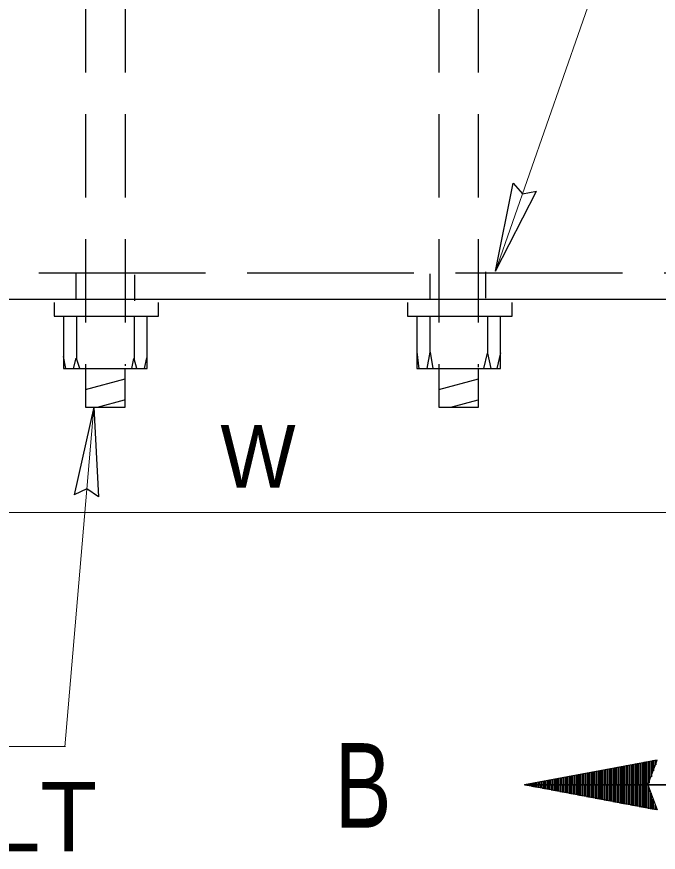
# Model space of a CAD drawing. Extents: x -750 to -381, y 157 to 431.
# Drawn here: x -433.69 to -421.69, y 317 to 332.65 of the extents above; entities that cross this region are included whole.
import ezdxf
from ezdxf.enums import TextEntityAlignment as Align

# ---------------------------------------------------------------- set-up
doc = ezdxf.new("R2010")
doc.units = 0
doc.header["$LTSCALE"] = 0.52
doc.linetypes.add('LONG_DASHED', pattern=[7.5, 6, -1.5])
doc.linetypes.add('MEDIUM_DASHED', pattern=[4.5, 3, -1.5])
doc.layers.add('1', color=7, linetype='Continuous', lineweight=13)

msp = doc.modelspace()

# ---------------------------------------------------------------- linework, layer by layer
at = {"layer": '1', "linetype": 'MEDIUM_DASHED', "lineweight": 25}
for p, q in [((-432.4073, 333.167), (-432.4073, 326.0131)), ((-431.6638, 333.167), (-431.6638, 326.1119)), ((-425.7941, 333.167), (-425.7941, 326.0592)), ((-425.0603, 333.167), (-425.0603, 326.0902)), ((-432.5781, 327.3648), (-432.5781, 327.8539)), ((-431.4816, 327.331), (-431.4816, 327.8202)), ((-425.9595, 327.3478), (-425.9595, 327.837)), ((-424.9136, 327.3817), (-424.9136, 327.8708))]:
    msp.add_line(p, q, dxfattribs=at)
at = {"layer": '1', "lineweight": 25}
for p, q in [((-424.7353, 327.8869), (-424.4025, 329.5353)), ((-424.7353, 327.8869), (-423.9702, 329.3845)), ((-446.3694, 327.3612), (-411.1506, 327.3612)), ((-432.5737, 327.0428), (-432.5737, 326.2539)), ((-431.4976, 327.0428), (-431.4976, 326.2477)), ((-425.9603, 327.0428), (-425.9603, 326.3591)), ((-424.8843, 327.0428), (-424.8843, 326.3344)), ((-432.7755, 326.0655), (-432.8188, 326.2879)), ((-431.3015, 326.0655), (-431.2551, 326.2632)), ((-426.1604, 326.0593), (-426.2006, 326.3746)), ((-424.7049, 326.0656), (-424.6369, 326.3591)), ((-432.4073, 325.6732), (-431.6638, 325.8689)), ((-425.7941, 325.6732), (-425.0506, 325.8689)), ((-432.1823, 325.3406), (-431.6737, 325.4776)), ((-425.5691, 325.3406), (-425.0603, 325.4776)), ((-432.2467, 325.3406), (-432.6173, 323.7002)), ((-432.2467, 325.3406), (-432.6173, 323.7002)), ((-432.2467, 325.3406), (-432.1611, 323.6612)), ((-432.2467, 325.3406), (-432.1611, 323.6612)), ((-421.7111, 318.7315), (-424.1919, 318.2662))]:
    msp.add_line(p, q, dxfattribs=at)
at = {"layer": '1', "linetype": 'LONG_DASHED', "lineweight": 25}
msp.add_line((-410.6615, 327.8503), (-446.8586, 327.8503), dxfattribs=at)
at = {"layer": '1'}
for p, q in [((-432.7923, 318.9817), (-432.2467, 325.3406)), ((-449.2632, 323.3667), (-407.9815, 323.3667)), ((-449.9534, 318.9889), (-432.7827, 318.9889))]:
    msp.add_line(p, q, dxfattribs=at)
at = {"layer": '1', "lineweight": 40}
for p, q in [((-421.8678, 318.7112), (-421.8678, 318.3023)), ((-421.8248, 318.7193), (-421.8248, 318.4178)), ((-421.7819, 318.7275), (-421.7819, 318.5332)), ((-421.7409, 318.7353), (-421.7409, 318.6432)), ((-422.691, 318.5552), (-422.691, 318.2662)), ((-422.648, 318.5632), (-422.648, 318.2662)), ((-422.605, 318.5714), (-422.605, 318.2662)), ((-422.564, 318.5792), (-422.564, 318.2662)), ((-422.523, 318.5869), (-422.523, 318.2662)), ((-422.4842, 318.5943), (-422.4842, 318.4548)), ((-422.4842, 318.5943), (-422.4842, 318.4539)), ((-422.4392, 318.6028), (-422.4392, 318.2662)), ((-422.3982, 318.6107), (-422.3982, 318.2662)), ((-422.3593, 318.618), (-422.3593, 318.2662)), ((-422.3203, 318.6254), (-422.3203, 318.2662)), ((-422.2794, 318.6332), (-422.2794, 318.2662)), ((-422.2364, 318.6413), (-422.2364, 318.2662)), ((-422.1934, 318.6495), (-422.1934, 318.2662)), ((-422.1525, 318.6572), (-422.1525, 318.2662)), ((-422.1115, 318.6649), (-422.1115, 318.2662)), ((-422.0726, 318.6723), (-422.0726, 318.4548)), ((-422.0726, 318.6723), (-422.0726, 318.4539)), ((-422.0275, 318.6809), (-422.0275, 318.2662)), ((-421.9866, 318.6887), (-421.9866, 318.2662)), ((-421.9477, 318.696), (-421.9477, 318.2662)), ((-421.9088, 318.7034), (-421.9088, 318.2662)), ((-423.5142, 318.399), (-423.5142, 318.2662)), ((-423.4712, 318.4072), (-423.4712, 318.2662)), ((-423.4281, 318.4153), (-423.4281, 318.2662)), ((-423.3872, 318.4231), (-423.3872, 318.2662)), ((-423.3462, 318.4309), (-423.3462, 318.2662)), ((-423.3073, 318.4382), (-423.3073, 318.2662)), ((-423.3073, 318.4382), (-423.3073, 318.2662)), ((-423.2623, 318.4468), (-423.2623, 318.2662)), ((-423.2213, 318.4545), (-423.2213, 318.2662)), ((-423.1824, 318.4619), (-423.1824, 318.2662)), ((-423.1435, 318.4692), (-423.1435, 318.2662)), ((-423.1026, 318.477), (-423.1026, 318.2662)), ((-423.0596, 318.4852), (-423.0596, 318.2662)), ((-423.0166, 318.4933), (-423.0166, 318.2662)), ((-422.9757, 318.5012), (-422.9757, 318.2662)), ((-422.9347, 318.5089), (-422.9347, 318.2662)), ((-422.8957, 318.5163), (-422.8957, 318.4548)), ((-422.8957, 318.5163), (-422.8957, 318.4539)), ((-422.8957, 318.4539), (-422.8957, 318.2662)), ((-422.8957, 318.4528), (-422.8957, 318.2662)), ((-422.8507, 318.5248), (-422.8507, 318.2662)), ((-422.8098, 318.5326), (-422.8098, 318.2662)), ((-422.7708, 318.54), (-422.7708, 318.2662)), ((-422.7319, 318.5473), (-422.7319, 318.2662)), ((-422.4842, 318.4539), (-422.4842, 318.2662)), ((-422.4842, 318.4528), (-422.4842, 318.2662)), ((-422.0726, 318.4539), (-422.0726, 318.2662)), ((-422.0726, 318.4528), (-422.0726, 318.2662)), ((-424.1693, 318.2714), (-424.1693, 318.2662)), ((-424.1693, 318.2608), (-424.1693, 318.2713)), ((-424.1305, 318.2806), (-424.1305, 318.2662)), ((-424.1305, 318.2806), (-424.1305, 318.2662)), ((-424.1305, 318.2517), (-424.1305, 318.2713)), ((-424.1305, 318.2517), (-424.1305, 318.2713)), ((-424.0854, 318.2907), (-424.0854, 318.2662)), ((-424.0854, 318.2416), (-424.0854, 318.2713)), ((-424.0444, 318.2985), (-424.0444, 318.2662)), ((-424.0444, 318.2337), (-424.0444, 318.2713)), ((-424.0056, 318.3058), (-424.0056, 318.2662)), ((-424.0056, 318.2264), (-424.0056, 318.2713)), ((-423.9667, 318.3132), (-423.9667, 318.2662)), ((-423.9667, 318.219), (-423.9667, 318.2713)), ((-423.9257, 318.321), (-423.9257, 318.2662)), ((-423.9257, 318.2113), (-423.9257, 318.2713)), ((-423.8827, 318.3292), (-423.8827, 318.2662)), ((-423.8827, 318.2031), (-423.8827, 318.2713)), ((-423.8397, 318.3373), (-423.8397, 318.2662)), ((-423.8397, 318.1949), (-423.8397, 318.2713)), ((-423.7987, 318.3451), (-423.7987, 318.2662)), ((-423.7987, 318.1873), (-423.7987, 318.2713)), ((-423.7578, 318.3528), (-423.7578, 318.2662)), ((-423.7578, 318.1795), (-423.7578, 318.2713)), ((-423.7189, 318.3603), (-423.7189, 318.2662)), ((-423.7189, 318.3603), (-423.7189, 318.2662)), ((-423.7189, 318.1721), (-423.7189, 318.2713)), ((-423.7189, 318.1721), (-423.7189, 318.2713)), ((-423.6738, 318.3687), (-423.6738, 318.2662)), ((-423.6738, 318.1635), (-423.6738, 318.2713)), ((-423.6329, 318.3765), (-423.6329, 318.2662)), ((-423.6329, 318.1558), (-423.6329, 318.2713)), ((-423.594, 318.3838), (-423.594, 318.2662)), ((-423.594, 318.1484), (-423.594, 318.2713)), ((-423.5551, 318.3913), (-423.5551, 318.2662)), ((-423.5551, 318.141), (-423.5551, 318.2713)), ((-423.5142, 318.1332), (-423.5142, 318.2713)), ((-423.4712, 318.1251), (-423.4712, 318.2713)), ((-423.4281, 318.1169), (-423.4281, 318.2713)), ((-423.3872, 318.1092), (-423.3872, 318.2713)), ((-423.3462, 318.1013), (-423.3462, 318.2713)), ((-423.3073, 318.094), (-423.3073, 318.2713)), ((-423.3073, 318.094), (-423.3073, 318.2713)), ((-423.2623, 318.0855), (-423.2623, 318.2713)), ((-423.2213, 318.0777), (-423.2213, 318.2713)), ((-423.1824, 318.0703), (-423.1824, 318.2713)), ((-423.1435, 318.063), (-423.1435, 318.2713)), ((-423.1026, 318.0553), (-423.1026, 318.2713)), ((-423.0596, 318.0471), (-423.0596, 318.2713)), ((-423.0166, 318.0389), (-423.0166, 318.2713)), ((-422.9757, 318.0311), (-422.9757, 318.2713)), ((-422.9347, 318.0233), (-422.9347, 318.2713)), ((-422.8957, 318.0784), (-422.8957, 318.2713)), ((-422.8957, 318.0794), (-422.8957, 318.2713)), ((-422.8507, 318.0074), (-422.8507, 318.2713)), ((-422.8098, 317.9997), (-422.8098, 318.2713)), ((-422.7708, 317.9923), (-422.7708, 318.2713)), ((-422.7319, 317.9849), (-422.7319, 318.2713)), ((-422.691, 317.9771), (-422.691, 318.2713)), ((-422.648, 317.969), (-422.648, 318.2713)), ((-422.605, 317.9608), (-422.605, 318.2713)), ((-422.564, 317.9531), (-422.564, 318.2713)), ((-422.523, 317.9453), (-422.523, 318.2713)), ((-422.4842, 318.0784), (-422.4842, 318.2713)), ((-422.4842, 318.0794), (-422.4842, 318.2713)), ((-422.4392, 317.9294), (-422.4392, 318.2713)), ((-422.3982, 317.9216), (-422.3982, 318.2713)), ((-422.3593, 317.9142), (-422.3593, 318.2713)), ((-422.3203, 317.9068), (-422.3203, 318.2713)), ((-422.2794, 317.8991), (-422.2794, 318.2713)), ((-422.2364, 317.8909), (-422.2364, 318.2713)), ((-422.1934, 317.8828), (-422.1934, 318.2713)), ((-422.1525, 317.8751), (-422.1525, 318.2713)), ((-422.1115, 317.8673), (-422.1115, 318.2713)), ((-422.0726, 318.0784), (-422.0726, 318.2713)), ((-422.0726, 318.0794), (-422.0726, 318.2713)), ((-422.0275, 317.8513), (-422.0275, 318.2713)), ((-421.9866, 317.8436), (-421.9866, 318.2713)), ((-421.9477, 317.8363), (-421.9477, 318.2713)), ((-421.9088, 317.8288), (-421.9088, 318.2713)), ((-421.8678, 318.2652), (-421.8678, 318.2713)), ((-421.8678, 318.2671), (-421.8678, 318.2662)), ((-421.8678, 317.8211), (-421.8678, 318.23)), ((-421.8248, 317.8129), (-421.8248, 318.1145)), ((-422.8957, 318.016), (-422.8957, 318.0784)), ((-422.8957, 318.016), (-422.8957, 318.0774)), ((-422.4842, 317.9379), (-422.4842, 318.0784)), ((-422.4842, 317.9379), (-422.4842, 318.0774)), ((-422.0726, 317.8599), (-422.0726, 318.0784)), ((-422.0726, 317.8599), (-422.0726, 318.0774)), ((-421.7819, 317.8048), (-421.7819, 317.9991)), ((-421.7409, 317.797), (-421.7409, 317.889))]:
    msp.add_line(p, q, dxfattribs=at)
at = {"layer": '1', "lineweight": 35}
msp.add_line((-419.5473, 318.2665), (-424.1944, 318.2665), dxfattribs=at)
at = {"layer": '1'}
msp.add_lwpolyline([(-424.7353, 327.8869), (-421.8709, 336.0944), (-412.8962, 336.0944)], dxfattribs=at)
at = {"layer": '1', "lineweight": 25}
for points in [[(-424.4025, 329.5353), (-424.2266, 329.3375), (-423.9702, 329.3845)], [(-432.9943, 327.2972), (-432.9943, 327.0428), (-431.0377, 327.0428), (-431.0377, 327.2972)], [(-426.381, 327.2972), (-426.381, 327.0428), (-424.4244, 327.0428), (-424.4244, 327.2972)], [(-432.8182, 327.0428), (-432.8182, 326.0646), (-431.253, 326.0646), (-431.253, 327.0428)], [(-426.2049, 327.0428), (-426.2049, 326.0646), (-424.6397, 326.0646), (-424.6397, 327.0428)], [(-432.6303, 326.0655), (-432.5777, 326.2602), (-432.516, 326.0686)], [(-431.5394, 326.0655), (-431.4992, 326.2508), (-431.4528, 326.0717)], [(-426.0122, 326.0656), (-425.9596, 326.3715), (-425.9102, 326.0656)], [(-424.9552, 326.0656), (-424.8842, 326.3498), (-424.8192, 326.0624)], [(-432.4073, 326.0646), (-432.4073, 325.3406), (-431.6638, 325.3406), (-431.6638, 326.0646)], [(-425.7941, 326.0646), (-425.7941, 325.3406), (-425.0506, 325.3406), (-425.0506, 326.0646)], [(-432.1611, 323.6612), (-432.3805, 323.8092), (-432.6173, 323.7002)], [(-432.1611, 323.6612), (-432.3805, 323.8092), (-432.6173, 323.7002)], [(-421.8739, 318.2662), (-421.881, 318.2858), (-421.7111, 318.7315)], [(-421.7111, 317.8007), (-424.1932, 318.2663), (-424.1717, 318.2713)], [(-421.8721, 318.2713), (-421.881, 318.2464), (-421.7111, 317.8007)]]:
    msp.add_lwpolyline(points, dxfattribs=at)

# ---------------------------------------------------------------- texts
at = {"layer": '1', "width": 0.95}
msp.add_text('W', height=1.174, dxfattribs=at).set_placement((-429.8822, 323.8317))
at = {"layer": '1', "width": 0.75}
msp.add_text('B', height=1.585, dxfattribs=at).set_placement((-427.2107, 317.4645), align=Align.CENTER)
at = {"layer": '1'}
msp.add_text('GALVANIZED U-BOLT', height=1.3, dxfattribs=at).set_placement((-450.0586, 317.0234))

doc.saveas('drawing.dxf')
